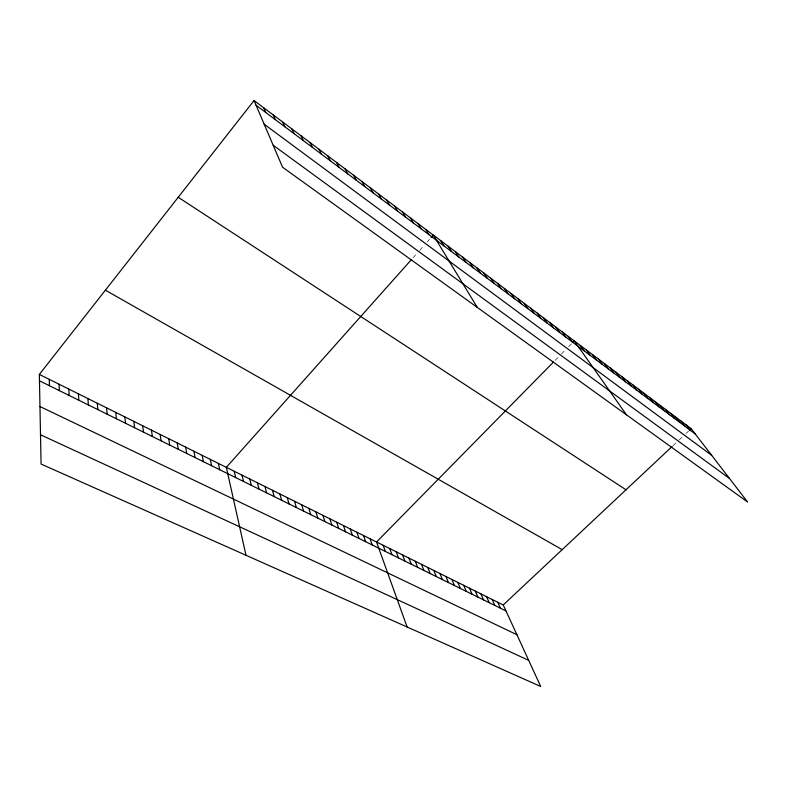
<?xml version="1.0" encoding="UTF-8"?>
<svg xmlns="http://www.w3.org/2000/svg" width="787" height="787" viewBox="0 0 787 787"><rect width="100%" height="100%" fill="white"/><g stroke="black" fill="none" stroke-linecap="round" stroke-linejoin="round"><path stroke-width="0.59" stroke-dasharray="3.94 2.95" d="M413.057 257.792L417.533 252.775M419.766 250.266L424.262 245.219M427.262 241.855L429.525 239.317M555.091 360.416L559.065 356.373M561.446 353.943L566.247 349.074M568.647 346.634L571.854 343.368M673.052 445.639L676.486 442.422M679.053 440.002L682.506 436.775M685.949 433.539L688.546 431.099"/><path stroke-width="1.18" d="M39.35 374.425L503.237 604.967L540.699 686.471L41.072 464.064L39.35 374.425L254.063 100.529L691.143 428.659L747.65 502.057L282.572 167.218L254.063 100.529M411.571 259.454L226.322 467.35L245.997 555.288M431.03 237.625L433.293 235.087L477.286 307.402M553.507 362.02L376.53 541.997L407.125 627.013M572.661 342.552L574.264 340.919L626.482 414.818M503.237 604.967L672.196 446.436M689.412 430.292L691.143 428.659M40.511 434.778L528.697 660.372M39.97 406.535L516.911 634.716M39.468 380.81L505.972 610.938M105.389 290.187L562.203 549.651M178.226 197.271L626.009 489.78M273.187 145.251L729.48 478.457M264.196 124.228L711.684 455.348M256.07 105.222L695.255 434.001M686.107 424.882L690.209 430.223M681.021 421.065L685.113 426.406M675.885 417.208L679.958 422.55M670.701 413.313L674.764 418.664M665.468 409.388L669.521 414.739M660.185 405.423L664.218 410.765M654.843 401.409L658.867 406.761M649.452 397.366L653.466 402.718M644.012 393.284L648.006 398.635M638.523 389.152L642.497 394.503M632.964 384.991L636.929 390.342M627.357 380.78L631.302 386.132M621.7 376.53L625.626 381.882M615.975 372.231L619.89 377.583M610.2 367.893L614.086 373.245M604.367 363.515L608.233 368.857M598.464 359.088L602.321 364.43M592.513 354.612L596.339 359.954M586.492 350.097L590.299 355.429M580.413 345.532L584.2 350.864M568.234 336.393L571.982 341.715M562.144 331.819L565.873 337.141M555.996 327.205L559.695 332.517M549.779 322.532L553.458 327.854M543.502 317.82L547.152 323.132M537.157 313.059L540.777 318.361M530.743 308.238L534.343 313.541M524.26 303.379L527.831 308.671M517.708 298.46L521.25 303.743M511.088 293.492L514.609 298.765M504.398 288.465L507.881 293.738M497.63 283.389L501.093 288.652M490.793 278.254L494.216 283.507M483.887 273.059L487.281 278.303M476.892 267.816L480.257 273.05M469.829 262.514L473.154 267.737M462.687 257.152L465.973 262.356M455.466 251.722L458.713 256.926M448.157 246.242L451.374 251.427M440.769 240.694L443.947 245.869M425.737 229.41L428.836 234.556M418.094 223.675L421.153 228.801M410.361 217.861L413.372 222.987M402.531 211.988L405.512 217.094M394.621 206.046L397.553 211.132M386.614 200.036L389.496 205.102M378.508 193.956L381.341 199.003M370.313 187.798L373.097 192.825M362.01 181.571L364.745 186.578M353.609 175.265L356.295 180.253M345.109 168.88L347.746 173.848M336.511 162.417L339.079 167.365M327.795 155.885L330.314 160.804M318.981 149.264L321.44 154.163M310.048 142.555L312.459 147.435M301.018 135.777L303.349 140.617M291.859 128.901L294.141 133.721M282.592 121.946L284.805 126.727M497.728 602.232L500.453 608.213M492.18 599.478L494.885 605.459M273.207 114.892L275.352 119.654M486.582 596.694L489.258 602.694M480.926 593.89L483.592 599.891M263.694 107.76L265.77 112.482M475.23 591.057L477.866 597.067M469.475 588.194L472.092 594.224M463.671 585.312L466.268 591.352M457.818 582.4L460.385 588.45M451.905 579.458L454.453 585.518M445.944 576.497L448.462 582.567M439.923 573.507L442.422 579.586M433.844 570.486L436.323 576.576M427.715 567.437L430.164 573.536M421.527 564.368L423.947 570.477M415.28 561.259L417.671 567.378M408.974 558.121L411.345 564.249M402.61 554.963L404.951 561.101M396.176 551.766L398.497 557.914M389.693 548.539L391.975 554.697M383.141 545.293L385.394 551.451M370.047 538.78L372.241 544.968M363.505 535.534L365.67 541.722M356.905 532.248L359.039 538.456M350.245 528.933L352.34 535.15M343.516 525.588L345.572 531.805M336.718 522.214L338.744 528.441M329.851 518.8L331.848 525.037M322.926 515.357L324.883 521.604M315.931 511.884L317.859 518.141M308.868 508.372L310.757 514.629M301.736 504.831L303.585 511.097M294.535 501.25L296.335 507.526M287.255 497.63L289.026 503.916M279.906 493.98L281.638 500.266M272.479 490.291L274.171 496.587M264.983 486.563L266.626 492.869M257.408 482.805L259.012 489.111M249.754 478.998L251.319 485.313M242.032 475.151L243.537 481.477M234.221 471.275L235.677 477.601M218.353 463.386L219.721 469.731M210.296 459.382L211.614 465.727M202.151 455.339L203.42 461.684M193.927 451.246L195.137 457.601M185.604 447.114L186.765 453.469M177.203 442.933L178.305 449.298M168.703 438.713L169.756 445.078M160.115 434.444L161.109 440.818M151.429 430.135L152.373 436.5M142.654 425.767L143.529 432.142M133.78 421.36L134.597 427.735M124.808 416.903L125.566 423.278M115.738 412.388L116.427 418.773M106.56 407.833L107.189 414.218M97.283 403.219L97.844 409.604M87.898 398.556L88.39 404.941M78.415 393.844L78.828 400.229M68.813 389.073L69.167 395.458M59.104 384.243L59.379 390.627M49.286 379.364L49.483 385.748"/></g></svg>
